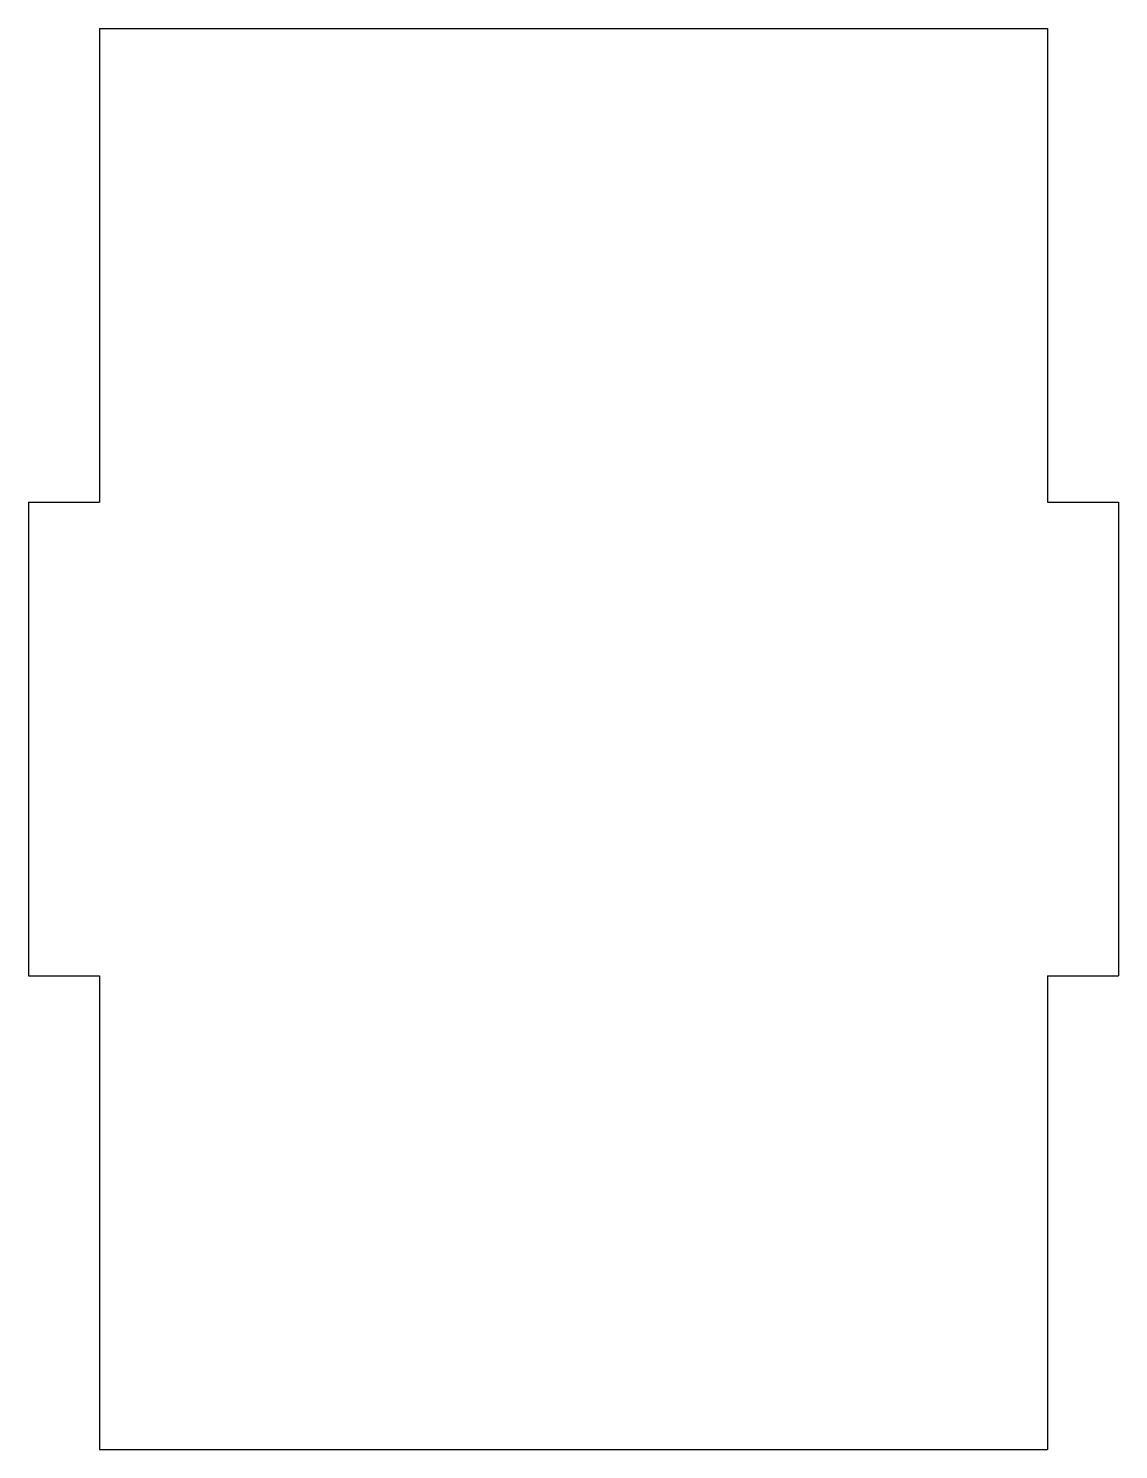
# Model space of a CAD drawing. Header units: millimetres. Extents: x 0 to 46, y -80 to -20.
import ezdxf

# ---------------------------------------------------------------- set-up
doc = ezdxf.new("R2010")
doc.units = ezdxf.units.MM
doc.layers.add('Shape2DView', color=7, linetype='CONTINUOUS')

msp = doc.modelspace()

# ---------------------------------------------------------------- linework, layer by layer
at = {"layer": 'Shape2DView'}
for p, q in [((3, -20), (43, -20)), ((3, -20), (3, -40)), ((43, -20), (43, -40)), ((0, -40), (3, -40)), ((0, -40), (0, -60)), ((43, -40), (46, -40)), ((46, -40), (46, -60)), ((0, -60), (3, -60)), ((3, -60), (3, -80)), ((43, -60), (43, -80)), ((43, -60), (46, -60)), ((3, -80), (43, -80))]:
    msp.add_line(p, q, dxfattribs=at)

doc.saveas('drawing.dxf')
